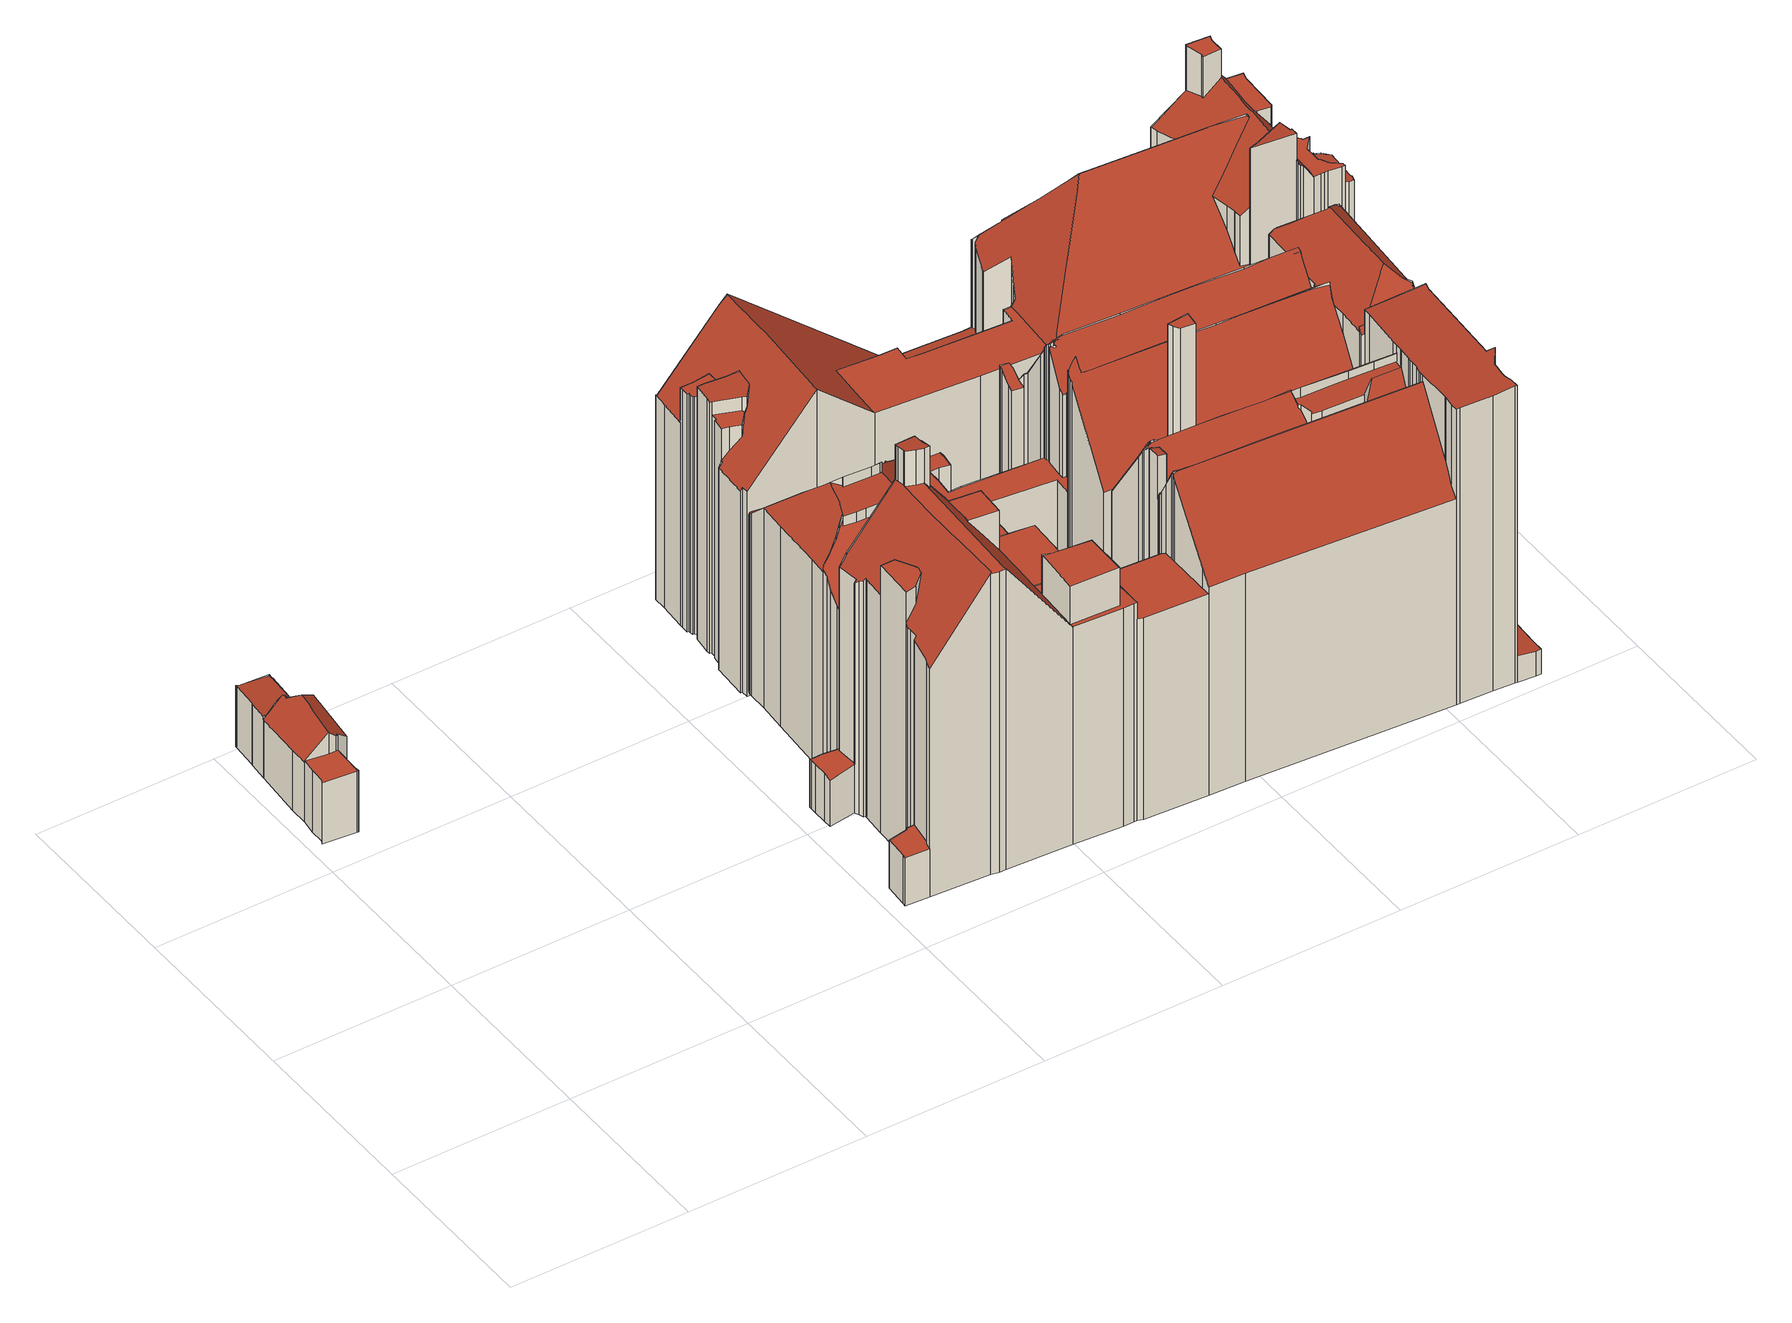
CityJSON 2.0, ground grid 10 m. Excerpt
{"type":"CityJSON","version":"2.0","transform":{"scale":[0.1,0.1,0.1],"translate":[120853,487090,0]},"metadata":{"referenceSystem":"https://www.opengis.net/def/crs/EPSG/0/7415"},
"CityObjects":{
"building1":{"type":"Building","attributes":{"dak_type":"slanted","data_area":13.04,"data_coverage":0.709,"geconstateerd":false,"gid":17598303,"h_dak_50p":4.89,"h_dak_70p":5.28,"h_dak_max":6.23,"h_dak_min":4.79,"h_maaiveld":1.21,"kas_warenhuis":false,"lod11_replace":false,"ondergronds_type":"above ground","oorspronkelijkbouwjaar":1005,"pw_actueel":"yes","pw_bron":"ahn3","reconstructie_methode":"tudelft3d-geoflow","reconstruction_skipped":false,"rmse_lod12":0.433,"rmse_lod13":0.503,"rmse_lod22":0.0488,"rn":1,"status":"Pand in gebruik","t_run":86.23,"val3dity_codes_lod12":"[]","val3dity_codes_lod13":"[]","val3dity_codes_lod22":"[]"},"children":["building1-1"]},
"building1-1":{"type":"BuildingPart","parents":["building1"],"geometry":[{"type":"Solid","lod":"2.2","boundaries":[[[[0,1,2,3,4,5,6,7,8,9,10,11,12,13,14,15,16,17,18,19,20,21,22,23,24,25,26]],[[27,0,26,28]],[[28,26,25,29]],[[30,31,29,32]],[[33,20,19,34]],[[35,21,20,33]],[[36,37,13,12,38]],[[39,40,41,42]],[[43,5,4,44]],[[42,41,6,5,43]],[[45,46,47,48]],[[49,17,16,46,45]],[[50,22,21,35]],[[51,10,9,52]],[[48,47,53]],[[36,54,55]],[[56,57,58]],[[32,29,25,24,59]],[[44,4,3,60]],[[60,3,2,61]],[[61,2,1,62]],[[38,12,11,63]],[[63,11,10,51]],[[55,54,40,39]],[[64,8,7,65]],[[52,9,8,64]],[[65,7,6,41]],[[66,67,53]],[[57,56,68,69]],[[69,68,70,67,66]],[[71,72,73,74]],[[74,73,70,68]],[[59,24,23,75]],[[75,23,22,50]],[[76,14,13,37]],[[77,15,14,76]],[[46,16,15,77]],[[31,30,78]],[[72,71,78]],[[62,1,0,27]],[[34,19,18,79]],[[79,18,17,49]],[[55,39,42,43,44,60,80,81,82]],[[51,52,64,65,41,40,54,36,38,63]],[[69,66,53,47,46,77,76,37,36,55,82,81,80,58,57]],[[74,68,56,58,80,60,61,62,27,28,29,31,78,71]],[[59,75,50,35,33,34,79,49,45,48,53,67,70,73,72,78,30,32]]]],"semantics":{"surfaces":[{"type":"GroundSurface"},{"type":"WallSurface","on_footprint_edge":true},{"type":"WallSurface","on_footprint_edge":false},{"type":"RoofSurface"}],"values":[[0,1,1,2,1,1,1,2,1,1,2,1,1,1,2,2,2,1,1,1,1,1,1,2,1,1,1,2,2,2,2,2,1,1,1,1,1,2,2,1,1,1,3,3,3,3,3]]}}]},
"building2":{"type":"Building","attributes":{"dak_type":"slanted","data_area":221.77,"data_coverage":0.866,"geconstateerd":false,"gid":17598307,"h_dak_50p":16.68,"h_dak_70p":17.75,"h_dak_max":21.34,"h_dak_min":2.52,"h_maaiveld":1.04,"kas_warenhuis":false,"lod11_replace":false,"ondergronds_type":"above ground","oorspronkelijkbouwjaar":1720,"pw_actueel":"yes","pw_bron":"ahn3","reconstructie_methode":"tudelft3d-geoflow","reconstruction_skipped":false,"rmse_lod12":3,"rmse_lod13":2.05,"rmse_lod22":0.386,"rn":1,"status":"Pand in gebruik","t_run":578.35,"val3dity_codes_lod12":"[]","val3dity_codes_lod13":"[]","val3dity_codes_lod22":"[]"},"children":["building2-1"]},
"building2-1":{"type":"BuildingPart","parents":["building2"],"geometry":[{"type":"Solid","lod":"2.2","boundaries":[[[[83,84,85,86,87,88,89,90,91,92,93,94,95,96,97,98,99,100,101,102,103,104,105,106,107,108,109,110,111,112,113,114,115,116,117,118,119,120,121,122,123,124,125,126,127,128,129,130,131,132,133,134,135,136,137,138,139,140,141,142,143,144,145,146,147,148,149,150,151,152,153,154,155,156,157,158,159,160,161,162,163,164,165]],[[166,135,134,167]],[[168,133,132,169,170]],[[171,97,96,172]],[[173,140,139,174]],[[175,176,177,178]],[[178,177,137,136,179]],[[167,134,133,168]],[[180,109,108,181]],[[182,183,184,185]],[[186,159,158,187]],[[188,189,190,191]],[[192,157,156,193]],[[194,110,109,180]],[[195,89,88,196]],[[197,198,107,106,199]],[[200,191,190,198,197]],[[201,202,203,204]],[[205,155,154,206]],[[207,208,189,188]],[[209,131,130,210]],[[193,156,155,205]],[[211,212,213,214]],[[212,165,164,215]],[[216,83,165,212,211]],[[217,85,84,218]],[[214,213,219,220]],[[221,187,158,157,192]],[[222,125,222,223]],[[224,102,101,225,226]],[[226,225,227,228]],[[229,103,102,224]],[[230,231,104,103,229]],[[232,233,234,235]],[[236,237,238,232]],[[222,125,124,239]],[[169,132,131,209]],[[170,169,240,241]],[[241,240,237,236]],[[242,243,244,245]],[[246,247,248,249]],[[250,128,127,251]],[[252,253,254,255]],[[256,257,258,259]],[[260,150,149,258]],[[261,120,119,262,263]],[[251,127,126,264]],[[265,266,267,268]],[[238,269,233,232]],[[270,271,269,238]],[[272,95,94,273]],[[228,227,266,265]],[[239,124,123,274]],[[275,276,277,278]],[[279,117,116,280]],[[281,282,247,246]],[[283,118,117,279]],[[235,234,284,285]],[[262,119,118,286]],[[287,288,289,290]],[[291,292,293,294]],[[286,118,283]],[[285,284,294,295]],[[244,243,296,297]],[[280,116,115,298,299]],[[298,115,114,300]],[[301,302,282,281]],[[303,304,305]],[[305,304,191,200]],[[306,307,308,309]],[[310,311,312,313]],[[314,315,316,317,318]],[[249,248,319,320]],[[321,322,323,324]],[[259,258,149,148,325]],[[326,144,143,327,328]],[[328,327,329,330]],[[245,244,331]],[[332,86,85,217]],[[332,322,321]],[[206,154,153,333]],[[297,296,257,256]],[[334,335,243,242]],[[336,337,338,339]],[[290,289,292,291]],[[295,294,293,302,301]],[[320,319,337,336]],[[339,338,202,201]],[[204,203,340,341]],[[342,160,159,186]],[[215,164,163,343]],[[318,317,288,287,344]],[[325,148,147,340]],[[345,142,141,346]],[[341,340,147,146,347]],[[330,329,348,349]],[[220,219,187,221]],[[350,161,160,342]],[[351,352,353,354]],[[327,143,142,345]],[[333,153,152,355]],[[356,357,87,86,332,321]],[[264,126,125,222]],[[278,277,121,120,261]],[[274,123,122,358]],[[263,262,359,276,275]],[[360,361,362,363]],[[363,362,364,365]],[[365,364,366,367]],[[368,369,357,356]],[[367,366,370,371]],[[185,184,361,360]],[[372,100,99,373]],[[373,99,98,374]],[[225,101,100,372,375]],[[375,372,376,377]],[[378,111,110,194]],[[255,254,92,91,379]],[[172,96,95,272]],[[273,94,93,380]],[[374,98,97,171]],[[381,105,104,231]],[[199,106,105,381]],[[309,308,231,230]],[[382,383,307,306]],[[384,385,386,387]],[[388,378,389,390]],[[391,113,112,392]],[[300,114,113,391]],[[299,298,335,334]],[[371,370,183,182]],[[393,394,392,395]],[[395,392,112,111,378,388]],[[377,376,253,252]],[[181,108,107,198]],[[390,389,396,397]],[[397,396,398,399]],[[400,401,394,393]],[[402,403,404,405]],[[403,151,150,260]],[[406,407,408,409]],[[349,348,410,411]],[[174,139,138,412]],[[346,141,140,173]],[[324,323,413]],[[268,267,385,384]],[[387,386,383,382]],[[414,415,208,207]],[[399,398,416,417]],[[347,146,145,418]],[[418,145,144,326]],[[419,420,421]],[[411,410,176,175]],[[412,138,137,177]],[[420,419,422,352,351]],[[423,162,161,350]],[[343,163,162,423]],[[218,84,83,216]],[[313,312,315,314]],[[424,425,426]],[[409,408,316,315]],[[344,287,427]],[[354,353,271,270]],[[380,93,92,254]],[[379,91,90,428]],[[196,88,87,357]],[[428,90,89,195]],[[429,430,369,368]],[[430,429,431]],[[432,129,128,250]],[[210,130,129,432]],[[223,222,425,424]],[[358,122,121,277]],[[276,359,407,406]],[[422,419,433]],[[434,435,433]],[[435,434,311,310]],[[417,416,415,414]],[[436,437,401,400]],[[405,404,437,436]],[[355,152,151,403,402]],[[179,136,135,166]],[[305,200,197,199,438,303]],[[408,407,359,262,286,283,279,280,299,334,242,245,331,439,440,441,442,337,319,248,247,282,302,293,292,289,288,317,316]],[[343,423,350,342,186,187,219,213,212,215]],[[263,275,278,261]],[[172,272,273,380,254,253,376,372,373,374,171]],[[371,182,185,360,363,365,367]],[[387,382,306,309,230,229,224,226,228,265,268,384]],[[415,416,398,396,389,378,194,180,181,198,190,189,208]],[[403,260,258,257,296,243,335,298,300,391,392,394,401,437,404]],[[174,412,177,176,410,348,329,327,345,346,173]],[[385,267,443,444,445,192,193,205,446,386]],[[447,421,420,351,354,270,238,237,240,169,209,210,432,250,251,264,222,223,424,426,448]],[[418,326,328,330,349,411,175,178,179,166,167,168,170,241,236,232,235,285,295,301,281,246,249,320,336,339,201,204,341,347]],[[314,318,344,427,449,284,234,233,269,271,353,352,422,433,435,310,313]],[[427,287,290,291,294,284,449]],[[434,433,419,421,447,448,426,425,222,239,274,358,277,276,406,409,315,312,311]],[[430,431,413,323,322,332,217,218,216,211,214,220,221,192,445,444,443,267,266,227,225,375,377,252,255,379,428,195,196,357,369]],[[431,429,368,356,321,324,413]],[[440,439,331,244,297,256,259,325,340,203,202,338,337,442,441]],[[303,438,199,381,231,308,307,383,386,446,205,206,183,370,450,451,207,188,191,304]],[[405,436,400,393,395,388,390,397,399,417,414,207,451,450,370,366,364,362,361,184,183,206,333,355,402]]]],"semantics":{"surfaces":[{"type":"GroundSurface"},{"type":"WallSurface","on_footprint_edge":true},{"type":"WallSurface","on_footprint_edge":false},{"type":"RoofSurface"}],"values":[[0,1,1,1,1,2,1,1,1,2,1,2,1,1,1,1,2,2,1,2,1,1,2,1,1,1,2,1,1,1,2,1,1,2,2,1,1,2,2,2,2,1,2,2,1,1,1,2,2,2,1,2,1,2,1,2,1,2,1,2,2,1,2,2,1,1,2,2,2,2,2,2,2,2,1,1,2,2,1,2,1,2,2,2,2,2,2,2,2,1,1,2,1,1,1,2,2,1,2,1,1,1,1,1,1,2,2,2,2,2,2,2,1,1,1,2,1,1,1,1,1,1,1,2,2,2,2,1,1,2,2,2,1,2,1,2,2,2,2,1,2,2,1,1,2,2,2,2,2,1,1,2,2,1,2,1,1,1,2,2,2,2,2,1,1,1,1,2,2,1,1,2,1,2,2,2,2,2,2,2,1,1,3,3,3,3,3,3,3,3,3,3,3,3,3,3,3,3,3,3,3,3,3]]}}]},
"building3":{"type":"Building","attributes":{"dak_type":"slanted","data_area":209.06,"data_coverage":0.858,"geconstateerd":false,"gid":17598294,"h_dak_50p":15.48,"h_dak_70p":17.22,"h_dak_max":21.88,"h_dak_min":6.78,"h_maaiveld":1.05,"kas_warenhuis":false,"lod11_replace":false,"ondergronds_type":"above ground","oorspronkelijkbouwjaar":1005,"pw_actueel":"yes","pw_bron":"ahn3","reconstructie_methode":"tudelft3d-geoflow","reconstruction_skipped":false,"rmse_lod12":2.86,"rmse_lod13":2.42,"rmse_lod22":0.543,"rn":1,"status":"Pand in gebruik","t_run":612.98,"val3dity_codes_lod12":"[]","val3dity_codes_lod13":"[]","val3dity_codes_lod22":"[]"},"children":["building3-1"]},
"building3-1":{"type":"BuildingPart","parents":["building3"],"geometry":[{"type":"Solid","lod":"2.2","boundaries":[[[[452,453,454,455,456,457,458,459,460,461,462,463,464,465,466,467,468,469,470,471,472,473,474,475,476,477,478,479,480,481,482,483,484,485,486,487,488,489,490,491,492,493,494,495,496,497,498,499,500,501,502,503,504,505,506,507,508,509,510,511,512,513,514,515,516,517,518,519,520,521,522,523,524,525,526]],[[527,490,489,528]],[[529,530,487,486,531]],[[532,517,533]],[[534,479,478,535]],[[535,478,477,536]],[[537,474,473,538]],[[539,467,466,540]],[[541,476,475,542]],[[542,475,474,537]],[[543,472,471,544]],[[545,493,492,546]],[[547,518,517,532]],[[548,513,512,549]],[[533,517,516,550]],[[551,552,553,554]],[[555,556,557,558]],[[559,520,519,560]],[[561,562,563,564]],[[565,469,468,566]],[[531,486,485,567]],[[568,569,570,571]],[[572,515,514,573]],[[574,508,507,575]],[[576,509,508,574]],[[577,578,579,580]],[[580,579,581,582]],[[583,584,585,586,587]],[[588,589,590,591]],[[592,593,594]],[[594,593,569,568]],[[595,546,492,491,596]],[[596,491,490,527]],[[597,598,599]],[[528,489,488,600]],[[530,529,599]],[[601,602,603,604]],[[604,603,605,606,607]],[[607,606,608]],[[609,610,611,612]],[[613,614,615,616]],[[536,477,476,541]],[[617,618,619,620]],[[621,622,589,588]],[[623,624,463,462,625]],[[626,627,628]],[[629,494,493,545]],[[630,525,524,631]],[[631,524,523,632]],[[633,482,481,634]],[[635,636,544,637]],[[638,457,456,639]],[[640,641,642,643]],[[638,644,645]],[[639,456,455,646]],[[647,648,649,650]],[[651,652,653,654]],[[654,653,618,617]],[[655,465,464,656]],[[657,461,460,658]],[[658,460,459,659]],[[645,644,641,640,660]],[[558,557,614,613]],[[661,662,556,555]],[[573,514,513,548]],[[567,485,484,663]],[[663,484,483,664,665]],[[666,667,602,601]],[[668,669,562,561]],[[632,523,522,670]],[[671,672,673,674]],[[674,673,675,676]],[[676,675,677,678]],[[679,680,672,671]],[[681,605,680,679]],[[682,683,667,666]],[[665,664,683,682]],[[600,488,487,530]],[[684,685,686]],[[552,502,501,687]],[[612,611,608]],[[688,689,690,691]],[[692,693,652,651]],[[591,590,693,692]],[[694,503,502,552,551]],[[549,512,511,695]],[[696,697,510,509,576]],[[698,699,700,701]],[[695,511,510,697]],[[701,702,703]],[[702,701,700,697,696]],[[704,705,706]],[[707,708,709,710,711]],[[711,710,712,713]],[[714,715,716]],[[713,712,716]],[[717,718,719,714]],[[720,721,722]],[[587,586,578,577]],[[586,585,723,724]],[[724,723,725]],[[726,727,728,729]],[[686,685,725]],[[730,731,684,686]],[[732,496,495,731,730]],[[637,544,471,470,733]],[[734,480,479,534]],[[634,481,480,734]],[[664,483,482,633]],[[735,736,737,738]],[[739,526,525,630,740]],[[740,630,727,726]],[[741,454,453,742]],[[582,581,610,609]],[[699,698,706]],[[743,458,457,638]],[[646,455,454,741]],[[650,649,744,745]],[[746,747,636,635]],[[745,744,747,746]],[[538,473,472,543]],[[733,470,469,565]],[[748,749,750,751]],[[752,499,498,753]],[[754,497,496,732]],[[753,498,497,754]],[[755,756,624,623]],[[756,755,757]],[[656,464,463,624]],[[540,466,465,655]],[[566,468,467,539]],[[758,759,760,761]],[[620,619,762]],[[691,690,648,647]],[[729,728,736,735]],[[659,459,458,743]],[[643,642,763]],[[738,737,689,688]],[[606,605,681]],[[554,764,748]],[[765,766,749,748]],[[751,750,766,765]],[[767,500,499,752]],[[764,554,553,768,769]],[[769,768,687,770]],[[770,687,501,500,767]],[[771,518,547]],[[622,621,757]],[[625,462,461,657]],[[772,773,774]],[[775,506,505,776]],[[773,504,503,694]],[[776,505,504,773,772]],[[616,615,662,661]],[[598,597,546,595]],[[550,516,515,572]],[[777,778,779,780]],[[781,782,783,669,668]],[[780,779,782,781]],[[678,677,783,782]],[[564,563,521,520,784]],[[670,522,521,563]],[[784,520,559]],[[560,519,518,771]],[[785,452,526,739]],[[742,453,452,785]],[[731,495,494,629]],[[721,720,584,583]],[[718,717,722]],[[719,715,714]],[[627,626,708,707]],[[705,704,709,708]],[[761,760,786]],[[571,570,759,758]],[[787,788,628]],[[575,507,506,775]],[[788,787,789]],[[581,579,578,586,724,725,685,684,731,629,545,546,597,599,529,531,567,663,665,682,666,601,604,607,608,611,610]],[[600,530,599,598,595,596,527,528]],[[759,570,569,593,592,790,791,591,692,651,654,617,620,792,760]],[[591,791,790,592,793,794,795,796,540,655,656,624,756,757,621,588]],[[690,689,737,736,728,727,630,631,632,670,563,562,669,783,677,675,673,672,680,605,603,602,667,683,664,633,634,734,534,535,536,541,542,537,538,543,544,636,747,744,649,648]],[[622,757,755,623,625,657,658,659,743,638,645,660,797,798,799,762,619,618,653,652,693,590,589]],[[571,758,761,786,800,801,802,803,635,637,733,565,566,539,540,796,795,794,793,592,594,568]],[[554,748,751,804,774,773,694,551]],[[766,750,749]],[[751,765,748,764,769,770,767,752,753,754,732,805,806,807]],[[687,768,553,552]],[[804,808,809,703,702,696,576,574,575,775,776,772,774]],[[616,661,555,558,613]],[[678,782,779,778,810,789,787,628,627,707,711,713,716,715,719,811,812,813,814,815]],[[771,547,532,533,550,572,573,548,549,695,697,700,699,706,705,708,626,628,788,789,810,778,777,780,781,668,561,564,784,559,560],[615,614,557,556,662]],[[741,742,785,739,740,726,729,735,738,688,816,817,818,763,642,641,644,638,639,646]],[[722,717,714,716,712,710,709,704,706,698,701,703,809,808,804,751,807,806,805,732,730,686,725,723,585,584,720]],[[763,818,817,816,688,691,647,650,745,746,635,803,802,801,800,786,760,792,620,762,799,798,797,660,640,643]],[[612,608,606,681,679,671,674,676,678,815,814,813,812,811,719,718,722,721,583,587,577,580,582,609]]]],"semantics":{"surfaces":[{"type":"GroundSurface"},{"type":"WallSurface","on_footprint_edge":true},{"type":"WallSurface","on_footprint_edge":false},{"type":"RoofSurface"}],"values":[[0,1,1,1,1,1,1,1,1,1,1,1,1,1,1,2,2,1,2,1,1,2,1,1,1,2,2,2,2,2,2,1,1,2,1,2,2,2,2,2,2,1,2,2,1,2,1,1,1,1,2,1,2,2,1,2,2,2,1,1,1,2,2,2,1,1,1,2,2,1,2,2,2,2,2,2,2,1,2,1,2,2,2,2,1,1,1,2,1,2,2,2,2,2,2,2,2,2,2,2,2,2,2,2,1,1,1,1,1,2,1,2,1,2,2,1,1,2,2,2,1,1,2,1,1,1,2,2,1,1,1,2,2,2,2,1,2,2,2,2,2,2,1,2,2,1,1,2,1,2,1,1,1,2,2,1,2,2,2,2,1,1,1,1,1,1,1,2,2,2,2,2,2,2,2,1,2,3,3,3,3,3,3,3,3,3,3,3,3,3,3,3,3,3,3,3]]}}]},
"building4":{"type":"Building","attributes":{"dak_type":"slanted","data_area":228.16,"data_coverage":0.952,"geconstateerd":false,"gid":17598501,"h_dak_50p":16.71,"h_dak_70p":18.46,"h_dak_max":22.78,"h_dak_min":2.44,"h_maaiveld":0.784,"kas_warenhuis":false,"lod11_replace":false,"ondergronds_type":"above ground","oorspronkelijkbouwjaar":1720,"pw_actueel":"yes","pw_bron":"ahn3","reconstructie_methode":"tudelft3d-geoflow","reconstruction_skipped":false,"rmse_lod12":3.47,"rmse_lod13":1.58,"rmse_lod22":0.345,"rn":1,"status":"Pand in gebruik","t_run":551.63,"val3dity_codes_lod12":"[104]","val3dity_codes_lod13":"[104]","val3dity_codes_lod22":"[303]"},"children":["building4-1"]},
"building4-1":{"type":"BuildingPart","parents":["building4"],"geometry":[{"type":"Solid","lod":"2.2","boundaries":[[[[819,820,821,822,823,824,825,826,827,828,829,830,831,832,833,834,835,836,837,838,839,840,841,842,843,844,845,846,847,848,849,850,851,852,853,854,855,856,857,858,859,860,861,862,863,864,865,866,867,868,869,870,871,872,873,874,875,876,877,878,879,880,881,882,883,884,885,886,887,888,889,890,891,892,893,894,895,896,897],[898,899,900,901,902,903,904,905,906,907,908,909,910,911,912,913]],[[914,864,863,915]],[[916,865,864,914]],[[917,918,919,920]],[[921,922,923,924]],[[925,873,872,926,927]],[[928,886,885,929]],[[930,883,931]],[[932,837,836,933]],[[934,898,913,935]],[[936,903,902,937]],[[938,869,868,939]],[[940,891,890,941]],[[942,935,913,912,943]],[[939,868,867,944]],[[945,870,869,938,946]],[[947,871,870,945]],[[948,862,861,949]],[[950,904,903,936]],[[951,859,858,952]],[[953,954,955,956]],[[957,892,891,940]],[[958,866,865,916]],[[915,863,862,948]],[[959,857,856,960]],[[961,860,859,951]],[[962,848,847,963]],[[964,850,849,965]],[[966,825,824,967]],[[968,819,897,969]],[[949,861,860,961]],[[970,971,972,973]],[[929,885,884,974]],[[975,976,823,977]],[[978,979,977,980]],[[944,867,866,958]],[[946,938,981,982]],[[982,981,983,984]],[[985,896,895,986]],[[987,821,820,988]],[[969,897,896,985]],[[989,990,991,992]],[[993,994,986,995]],[[996,894,893,997,998]],[[999,901,900,1000]],[[1001,999,1002,1003]],[[937,902,901,999,1001]],[[1004,905,904,950]],[[1005,906,905,1004]],[[1006,907,906,1005]],[[1007,874,873,925]],[[1008,875,874,1007]],[[1009,880,879,1010]],[[1011,1012,1013,1014]],[[1014,1013,1015,1016]],[[1017,851,850,964]],[[995,986,895,894,996,1018]],[[1016,1015,1019]],[[1020,1021,1022]],[[965,849,848,962]],[[963,847,846,1023]],[[1024,844,843,1025]],[[1026,1027,1028,1029]],[[1030,1031,1032,1033]],[[1034,1035,1027,1026]],[[926,872,871,947]],[[1036,877,876,1037]],[[956,955,1038,1039]],[[1040,1041,1042,1043]],[[1044,1045,1046,1047]],[[998,997,971,970]],[[1048,1049,1050]],[[1049,1048,1051,1052]],[[1053,1054,1055,1056]],[[1023,846,845,1057]],[[1057,845,844,1024]],[[1058,1059,831,830,1060]],[[1061,855,854,1062]],[[1059,1063,1041,1040]],[[1064,835,834,1065]],[[984,983,921]],[[1066,923,1067,1068,1069]],[[927,926,924,1066]],[[924,923,1066]],[[1070,829,828,1071,1072]],[[1073,1074,1075]],[[1060,830,829,1070]],[[1076,1077,1063,1059,1058]],[[1078,833,832,1079]],[[1080,1081,1077,1076]],[[1082,881,880,1009]],[[1083,882,881,1082]],[[1084,839,838,1085]],[[1085,838,837,932,1086]],[[933,836,835,1064]],[[1043,1042,1087,1088]],[[1089,1090,1081,1080]],[[1091,1088,1087,1090,1089]],[[1092,827,826,1093]],[[1062,854,853,1094]],[[960,856,855,1061]],[[1094,853,852,1095]],[[1033,1032,1035,1034]],[[1096,1097,1095,1098]],[[1099,1029,1028,1097,1096]],[[1100,1021,1020,1029,1099]],[[1045,1044,1101]],[[1047,1046,1037,1102]],[[1103,1104,1074,1073]],[[1105,1079,832,831,1059]],[[1106,1078,1079,1105]],[[1040,1041,1078,1106]],[[1107,1108,1041,1040]],[[1109,1110,1108,1107]],[[1072,1071,1104,1103]],[[1071,828,827,1092]],[[1111,1112,1113,1114]],[[1114,1113,1021,1100]],[[1098,1095,852,851,1017,1115]],[[1003,1002,1116]],[[1031,1030,1117]],[[1018,996,918,917]],[[997,893,892,957,1118]],[[1119,908,907,1006]],[[1120,910,909,1121]],[[974,884,883,930]],[[1010,879,878,1122]],[[1102,1037,876,875,1008]],[[1123,823,976,975]],[[967,824,823,1123]],[[980,1123,823,822,1124]],[[977,823,1123,980]],[[1124,822,821,987]],[[1125,1126,1088,1091]],[[1127,1053,1126,1125]],[[1025,843,842,1128,1129]],[[1129,1128,1054,1053,1127]],[[1130,840,839,1084]],[[1056,1055,841,840,1130]],[[1128,842,841,1055]],[[1052,1051,931,1131]],[[1131,931,883,882,1083]],[[1132,888,887,1133]],[[1121,909,908,1119]],[[1134,1135,954,953]],[[1136,1137,1135,1134]],[[1118,957,1137,1136]],[[1039,1038,911,910,1120]],[[1138,979,978]],[[1093,826,825,966]],[[1122,878,877,1036]],[[1133,887,886,928]],[[943,912,911,1038]],[[1086,932,1110,1109]],[[973,972,1139]],[[1115,1017,1112,1111]],[[1069,1068,1140]],[[988,820,819,968]],[[1068,1067,922,921]],[[920,919,990,989]],[[992,991,994,993]],[[1141,899,898,934]],[[1000,900,899,1141]],[[935,942,1142]],[[1143,889,888,1132]],[[941,890,889,1143]],[[952,858,857,959]],[[1144,1145,1146]],[[1145,1144,1012,1011]],[[1065,834,833,1078]],[[984,921,924,926,947,945,946,982]],[[1077,1081,1090,1087,1042,1041,1063]],[[922,1067,923]],[[1040,1106,1105,1059]],[[1098,1115,1111,1114,1100,1099,1096]],[[1003,1116,1147,949,961,951,1148,1149,1005,1004,950,936,937,1001]],[[1125,1091,1089,1080,1076,1058,1060,1070,1072,1103,1073,1075,1150,1151,1152,1153,1154,1155,1156,1157,963,1023,1057,1024,1025,1129,1127]],[[1056,1130,1084,1085,1086,1109,1107,1040,1043,1088,1126,1053]],[[1128,1055,1054]],[[1131,1083,1082,1009,1010,1122,1036,1037,1046,1158,1050,1049,1052]],[[1120,1121,1119,1006,1005,1149,1148,951,952,1159,1160,1161,1162,1163,1164,1165,1134,953,956,1039]],[[1012,1144,1146,1166,1117,1030,1033,1034,1026,1029,1020,1022,1167,1168,1169,1170,1171,1172,1173,1174,1175,991,990,919,918,996,998,970,973,1139,1176,1019,1015,1013]],[[1110,932,933,1064,1065,1078,1079,1078,1041,1108]],[[1162,1161,1177,1178,1011,1014,1016,1019,1176,1139,972,971,997,1118,1136,1134,1165,1164,1163]],[[1069,1140,1101,1044,1047,1102,1008,1007,925,927,1066]],[[1133,928,929,974,930,931,1051,1048,1050,1158,1046,1045,1101,1140,1068,921,983,981,938,939,944,958,916,914,915,948,1179,1180,1181,1132]],[[993,995,1018,917,920,989,992]],[[969,985,986,994,991,1175,1174,1173,1172,1171,1170,1169,1168,1167,1022,1021,1113,1112,1017,964,965,962,963,1157,1156,1155,1154,1153,1152,1151,1150,1075,1074,1104,1071,1092,1093,966,967,1123,975,977,979,1138,1182,1183,1184,1185,1186,968]],[[1142,942,943,1038,955,954,1135,1137,957,940,941,1143,1187]],[[935,1142,1187,1143,1132,1181,1180,1179,948,949,1147,1116,1002,999,1000,1141,934]],[[1160,1159,952,959,960,1061,1062,1094,1095,1097,1028,1027,1035,1032,1031,1117,1166,1146,1145,1011,1178,1177,1161]],[[978,980,1124,987,988,968,1186,1185,1184,1183,1182,1138]]]],"semantics":{"surfaces":[{"type":"GroundSurface"},{"type":"WallSurface","on_footprint_edge":true},{"type":"WallSurface","on_footprint_edge":false},{"type":"RoofSurface"}],"values":[[0,1,1,2,2,1,1,1,1,1,1,1,1,1,1,1,1,1,1,1,2,1,1,1,1,1,1,1,1,1,1,2,1,1,2,1,2,2,1,1,1,2,2,1,1,2,1,1,1,1,1,1,1,2,2,1,1,2,2,1,1,1,2,2,2,1,1,2,2,2,2,2,2,2,1,1,1,1,2,1,2,2,2,2,1,2,1,2,1,2,1,1,1,1,1,2,2,2,1,1,1,1,2,2,2,2,2,2,2,1,2,2,2,2,2,1,2,2,1,2,2,2,1,1,1,1,1,1,1,1,1,1,1,2,2,1,2,1,1,1,2,1,1,1,2,2,2,1,2,1,1,1,1,2,2,2,2,1,2,2,2,1,1,2,1,1,1,2,2,1,3,3,3,3,3,3,3,3,3,3,3,3,3,3,3,3,3,3,3,3,3,3]]}}]}
},
"vertices":[
[31,275,12],[33,273,12],[36,271,12],[36,270,12],[34,239,12],[25,234,12],[25,233,12],[24,217,12],[24,214,12],[23,214,12],[5,216,12],[6,218,12],[6,226,12],[7,234,12],[7,244,12],[9,271,12],[9,272,12],[10,282,12],[10,283,12],[11,297,12],[11,298,12],[13,298,12],[29,297,12],[29,295,12],[29,294,12],[28,279,12],[28,277,12],[31,275,48],[28,277,47],[28,279,46],[26,278,48],[26,278,47],[28,279,48],[11,298,49],[11,297,49],[13,298,48],[7,234,49],[7,234,48],[6,226,49],[24,233,57],[24,233,48],[25,233,48],[25,233,57],[25,234,57],[34,239,48],[9,272,49],[9,272,47],[10,272,48],[10,272,49],[10,282,49],[29,297,48],[5,216,49],[23,214,49],[11,272,49],[20,233,48],[20,233,61],[20,270,56],[20,270,58],[20,268,58],[29,294,48],[36,270,51],[36,271,50],[33,273,49],[6,218,49],[24,214,49],[24,217,49],[17,272,55],[17,272,49],[20,272,54],[20,272,57],[20,272,48],[22,277,49],[22,277,48],[21,272,48],[21,272,54],[29,295,48],[7,244,48],[9,271,47],[24,277,48],[10,283,49],[24,262,62],[23,254,62],[22,249,62],
[226,47,10],[226,52,10],[226,54,10],[227,57,10],[228,80,10],[229,93,10],[229,94,10],[228,94,10],[227,97,10],[226,99,10],[211,97,10],[211,102,10],[211,109,10],[211,113,10],[211,114,10],[218,114,10],[226,113,10],[231,113,10],[257,111,10],[262,111,10],[267,111,10],[268,111,10],[284,110,10],[286,110,10],[303,108,10],[305,108,10],[310,108,10],[332,106,10],[329,57,10],[333,57,10],[338,57,10],[369,55,10],[371,54,10],[371,58,10],[371,59,10],[371,60,10],[371,61,10],[371,68,10],[376,67,10],[376,71,10],[375,72,10],[370,72,10],[375,73,10],[375,74,10],[375,76,10],[375,83,10],[374,104,10],[384,103,10],[495,96,10],[510,95,10],[541,93,10],[543,93,10],[542,89,10],[539,36,10],[544,36,10],[548,35,10],[551,35,10],[550,12,10],[550,6,10],[547,6,10],[537,7,10],[536,7,10],[524,8,10],[506,9,10],[504,9,10],[391,17,10],[371,18,10],[336,20,10],[333,21,10],[331,21,10],[325,21,10],[298,23,10],[262,25,10],[258,25,10],[254,26,10],[221,28,10],[208,29,10],[208,31,10],[209,44,10],[220,46,10],[221,47,10],[224,47,10],[225,47,10],[542,89,190],[543,93,190],[541,93,190],[510,95,133],[510,95,188],[211,114,39],[211,113,39],[550,12,25],[551,35,25],[537,26,190],[537,26,26],[544,36,26],[544,36,190],[539,36,190],[310,108,132],[305,108,132],[298,25,165],[298,25,142],[325,24,142],[325,24,165],[208,29,39],[221,28,39],[301,75,141],[301,75,132],[302,91,132],[302,91,140],[254,26,192],[258,25,192],[332,106,131],[229,94,154],[229,93,154],[303,108,164],[303,108,132],[286,110,164],[302,91,164],[505,19,189],[505,19,150],[504,13,141],[504,13,189],[262,25,192],[298,23,142],[300,59,141],[300,59,132],[495,96,133],[384,103,134],[225,47,151],[225,47,39],[223,34,39],[223,34,149],[224,47,39],[226,47,153],[226,54,153],[226,52,153],[222,32,39],[222,32,149],[221,28,148],[375,73,184],[375,73,185],[262,111,211],[257,111,190],[257,111,211],[257,109,190],[257,109,211],[267,111,211],[268,111,211],[268,111,189],[508,65,188],[508,65,177],[508,62,177],[508,62,188],[508,68,188],[508,68,178],[508,65,183],[370,72,182],[510,91,140],[510,91,188],[371,48,185],[371,48,132],[371,48,184],[371,48,186],[507,47,188],[507,47,170],[506,43,178],[506,43,188],[375,83,169],[375,76,181],[227,99,151],[227,99,39],[226,99,39],[226,99,149],[371,23,144],[371,23,132],[371,18,132],[371,18,136],[336,20,132],[371,68,186],[371,61,160],[371,61,186],[375,74,184],[257,104,212],[257,104,191],[257,103,191],[257,103,212],[508,65,178],[496,66,183],[496,66,178],[211,109,39],[211,102,39],[375,72,182],[376,61,185],[376,61,163],[376,67,174],[376,67,185],[371,59,165],[371,58,166],[507,50,188],[507,50,164],[371,60,163],[508,61,177],[508,61,188],[371,60,162],[483,55,164],[483,55,158],[500,54,157],[500,54,164],[502,54,164],[502,54,157],[507,54,157],[507,54,164],[507,54,188],[371,47,132],[371,47,182],[371,54,132],[371,54,173],[369,55,132],[507,52,188],[507,52,161],[286,96,164],[286,93,163],[286,93,164],[268,105,212],[268,105,188],[268,108,189],[268,108,211],[453,63,178],[453,63,175],[455,57,165],[455,57,177],[455,57,176],[455,57,164],[455,57,158],[460,56,158],[460,56,176],[506,42,179],[506,42,188],[227,57,172],[227,57,154],[233,58,161],[233,58,172],[391,17,136],[536,7,190],[537,7,26],[537,7,190],[537,12,26],[537,12,190],[375,48,185],[227,57,153],[325,21,142],[371,49,184],[371,49,132],[506,40,188],[506,40,184],[505,20,151],[505,20,189],[504,9,135],[504,9,189],[208,31,39],[221,47,39],[483,55,176],[547,6,25],[550,6,25],[506,9,189],[536,16,26],[536,16,190],[209,44,39],[456,68,184],[456,68,178],[482,67,178],[482,67,183],[331,21,142],[228,80,172],[228,80,154],[376,71,180],[376,61,160],[326,48,164],[326,48,142],[326,49,142],[326,49,164],[307,51,141],[307,51,164],[306,51,141],[306,51,164],[231,80,172],[231,80,158],[300,52,141],[300,52,165],[231,113,39],[226,113,39],[218,114,39],[231,113,156],[226,112,39],[226,112,150],[329,57,132],[227,97,151],[211,97,38],[284,110,167],[269,100,212],[269,100,187],[262,101,212],[262,101,191],[266,100,191],[266,100,212],[329,57,141],[326,57,132],[326,57,141],[338,57,132],[333,57,132],[333,48,142],[333,48,132],[333,57,141],[323,57,132],[323,57,141],[307,58,132],[307,58,141],[333,34,142],[333,34,132],[333,21,142],[333,21,132],[333,24,132],[333,24,142],[381,61,163],[381,61,160],[448,57,158],[448,57,163],[536,18,26],[536,18,190],[548,35,25],[241,65,172],[301,59,141],[301,59,132],[302,59,132],[302,59,141],[524,8,189],[451,68,183],[451,68,184],[451,69,184],[451,68,179],[220,46,39],[377,73,185],[377,73,184],[379,73,184],[492,62,177],[228,94,153],[236,80,172],[236,80,164],[242,69,172],[374,104,134],[452,65,178],[452,64,176],[452,64,178],[333,27,142],[333,27,132],[286,106,164],[384,47,185],[419,45,185],[491,41,184],[503,40,184],[256,80,191],[255,28,192],[255,27,192],[262,27,192],[436,69,184],[414,71,184],[495,62,177],[300,54,141],[300,56,141],
[328,141,11],[327,121,11],[326,111,11],[326,107,11],[309,108,11],[305,108,11],[303,108,11],[228,113,11],[228,117,11],[228,122,11],[229,127,11],[229,130,11],[230,141,11],[232,170,11],[233,186,11],[233,196,11],[233,198,11],[234,200,11],[310,195,11],[313,195,11],[317,195,11],[336,194,11],[337,194,11],[337,190,11],[336,183,11],[330,184,11],[325,184,11],[325,177,11],[324,167,11],[326,167,11],[331,167,11],[376,164,11],[377,164,11],[377,169,11],[378,181,11],[376,181,11],[369,181,11],[369,184,11],[369,189,11],[369,191,11],[374,191,11],[451,186,11],[453,186,11],[514,182,11],[517,182,11],[537,180,11],[546,180,11],[548,180,11],[547,179,11],[547,172,11],[547,171,11],[543,103,11],[542,103,11],[542,101,11],[543,100,11],[543,95,11],[543,93,11],[542,93,11],[508,95,11],[505,95,11],[419,101,11],[411,101,11],[408,101,11],[395,102,11],[376,104,11],[369,104,11],[371,133,11],[371,135,11],[371,136,11],[371,137,11],[372,147,11],[336,150,11],[331,150,11],[329,150,11],[328,145,11],[369,189,151],[369,184,146],[376,181,151],[376,181,143],[378,181,151],[369,104,136],[369,104,135],[325,177,113],[325,184,113],[330,184,113],[337,194,113],[336,194,113],[233,196,123],[233,186,132],[336,183,113],[337,190,113],[317,195,113],[313,195,113],[451,186,134],[374,191,135],[371,133,180],[411,101,134],[419,101,134],[376,104,135],[547,171,182],[547,171,111],[545,169,111],[545,169,184],[409,105,217],[409,105,141],[411,102,135],[411,102,217],[371,136,185],[371,135,183],[372,137,186],[372,137,112],[371,137,112],[371,137,186],[234,200,118],[233,198,121],[377,169,170],[257,155,161],[257,155,155],[272,154,155],[272,154,161],[395,102,135],[408,101,134],[543,93,173],[543,95,175],[542,93,173],[482,155,185],[482,155,181],[454,157,181],[454,157,185],[436,158,182],[436,158,185],[512,152,183],[512,152,172],[512,154,172],[512,154,181],[512,154,184],[245,140,149],[245,140,146],[248,142,148],[248,142,152],[253,160,156],[257,156,155],[257,156,160],[374,191,152],[369,191,153],[375,189,138],[375,189,150],[375,184,146],[369,181,144],[378,162,182],[378,162,112],[379,161,112],[379,161,184],[379,160,112],[379,160,183],[379,160,184],[380,161,184],[415,159,185],[415,159,182],[384,161,182],[384,161,185],[419,101,217],[419,101,135],[420,109,147],[420,109,217],[273,138,152],[273,138,146],[280,138,146],[280,138,151],[241,137,145],[241,137,143],[229,130,135],[229,130,133],[229,127,133],[502,127,182],[502,127,183],[464,129,183],[453,186,134],[329,150,113],[331,150,113],[336,150,113],[331,167,113],[326,167,113],[312,190,123],[312,190,113],[313,195,118],[305,108,119],[309,108,119],[306,112,122],[306,112,119],[308,117,119],[308,117,121],[306,111,119],[306,111,122],[326,107,118],[308,155,124],[308,155,113],[309,164,113],[309,164,123],[254,139,152],[254,139,146],[259,139,146],[259,139,152],[232,170,132],[230,141,133],[228,122,128],[228,117,123],[228,113,120],[306,112,123],[408,108,217],[408,108,145],[377,164,179],[376,164,112],[376,164,179],[377,162,182],[377,162,112],[374,138,188],[374,138,112],[372,147,112],[376,160,182],[376,160,112],[375,150,112],[375,150,165],[375,147,112],[375,147,162],[377,147,112],[377,147,162],[379,159,182],[379,159,112],[379,160,182],[376,162,182],[376,162,112],[514,181,135],[514,181,136],[514,181,172],[547,172,111],[313,153,118],[313,153,113],[312,153,113],[312,153,120],[247,140,152],[247,140,146],[543,103,181],[505,95,132],[508,95,173],[508,95,132],[510,113,173],[510,113,161],[509,98,137],[509,98,173],[509,98,176],[512,98,176],[510,123,172],[510,123,177],[510,121,173],[511,126,183],[511,126,181],[511,126,172],[511,127,172],[511,127,182],[511,128,172],[511,128,180],[511,139,172],[511,139,162],[511,133,172],[512,140,172],[512,140,162],[511,139,161],[512,151,172],[512,151,180],[512,146,172],[513,155,172],[513,155,179],[513,159,172],[326,150,118],[326,150,113],[326,155,113],[326,155,118],[514,182,172],[514,182,134],[517,182,174],[310,195,118],[324,167,113],[324,155,118],[324,155,113],[319,154,113],[319,154,118],[328,145,118],[329,150,118],[326,111,118],[327,121,118],[303,108,119],[309,165,113],[309,165,123],[309,166,123],[309,166,113],[542,168,187],[542,168,111],[535,162,108],[535,162,193],[548,180,174],[546,180,174],[537,180,174],[230,131,136],[230,131,134],[236,134,140],[277,154,161],[277,154,155],[278,154,155],[278,154,161],[285,138,146],[311,127,119],[545,169,185],[535,163,192],[535,163,108],[547,179,175],[545,170,111],[545,170,184],[547,172,182],[371,133,181],[542,103,185],[542,103,183],[538,106,187],[543,100,181],[542,101,182],[377,135,184],[377,135,183],[377,136,182],[377,136,185],[377,139,190],[377,139,176],[377,139,112],[371,136,186],[328,141,118],[281,162,153],[450,130,182],[450,130,183],[420,132,183],[252,156,155],[250,148,154],[279,145,153],[251,163,153],[245,170,147],[245,171,146],[233,185,133],[304,115,125],[299,121,131],[289,133,142],[285,166,148],[290,170,144],[293,173,142],[296,176,138],[532,112,194],[517,181,175],[518,181,175],[534,162,192],[529,110,192],[529,110,191],[382,134,183],[500,140,161],[469,142,161],[437,144,161],[392,146,162],[380,147,162],[313,146,118],[312,143,118],[312,140,118],
[544,263,8],[553,262,8],[552,258,8],[551,235,8],[550,234,8],[551,234,8],[550,215,8],[549,210,8],[549,208,8],[549,207,8],[549,206,8],[551,206,8],[553,206,8],[554,206,8],[555,206,8],[558,206,8],[562,206,8],[562,204,8],[562,201,8],[561,184,8],[561,182,8],[560,179,8],[557,179,8],[555,179,8],[553,179,8],[546,180,8],[544,180,8],[542,180,8],[538,180,8],[533,181,8],[531,181,8],[530,181,8],[529,181,8],[504,183,8],[500,183,8],[498,183,8],[483,184,8],[478,184,8],[463,185,8],[400,189,8],[397,190,8],[359,192,8],[302,196,8],[271,198,8],[233,200,8],[233,204,8],[232,204,8],[233,224,8],[234,224,8],[235,224,8],[235,225,8],[236,232,8],[237,232,8],[237,236,8],[236,236,8],[236,238,8],[237,248,8],[241,248,8],[238,252,8],[237,252,8],[237,254,8],[237,255,8],[236,255,8],[236,259,8],[236,261,8],[237,276,8],[237,283,8],[238,283,8],[271,281,8],[275,280,8],[361,275,8],[365,274,8],[402,272,8],[407,272,8],[503,265,8],[522,264,8],[535,263,8],[539,263,8],[540,263,8],[359,255,8],[358,255,8],[340,257,8],[338,231,8],[337,222,8],[347,221,8],[394,218,8],[395,227,8],[399,227,8],[402,227,8],[404,232,8],[410,243,8],[402,254,8],[402,255,8],[401,255,8],[360,258,8],[233,204,132],[233,200,132],[232,204,130],[522,263,227],[522,263,200],[524,254,202],[524,254,227],[251,229,152],[251,229,43],[251,231,43],[251,231,152],[236,236,160],[237,236,152],[237,236,160],[238,283,132],[237,283,132],[236,261,131],[236,261,132],[562,201,25],[562,204,25],[359,255,104],[360,258,103],[347,221,150],[337,222,150],[235,225,133],[235,224,133],[402,272,103],[365,274,103],[360,258,104],[401,255,104],[234,224,132],[236,232,152],[235,225,152],[237,232,152],[271,198,178],[302,196,151],[394,218,150],[397,190,150],[400,189,155],[407,269,156],[407,269,103],[405,265,103],[405,265,155],[407,272,103],[233,224,130],[463,185,154],[478,184,154],[359,192,150],[533,181,205],[538,180,197],[530,181,209],[531,181,207],[550,215,184],[551,234,184],[544,263,197],[540,263,202],[504,261,185],[504,261,161],[506,247,180],[506,247,188],[237,276,131],[549,232,186],[549,232,8],[550,234,186],[543,235,197],[543,235,196],[550,234,197],[239,224,138],[239,224,152],[245,222,145],[245,222,152],[539,263,203],[535,263,210],[552,258,197],[553,262,197],[524,252,227],[524,252,202],[534,252,210],[534,252,227],[534,260,227],[534,260,210],[535,263,227],[522,264,199],[503,265,156],[503,265,185],[338,231,121],[340,257,121],[338,231,150],[329,231,128],[329,231,150],[395,227,150],[399,227,150],[402,227,153],[236,238,161],[237,248,161],[237,255,152],[237,254,152],[508,225,210],[508,225,191],[510,226,193],[510,226,208],[511,227,193],[511,227,207],[529,181,211],[522,264,227],[518,233,198],[527,192,208],[527,192,214],[530,193,210],[542,180,197],[546,180,197],[553,179,197],[500,185,187],[500,185,157],[508,184,156],[508,184,193],[500,196,186],[500,196,171],[500,190,163],[500,190,187],[500,189,187],[500,189,162],[238,252,152],[241,248,152],[402,255,104],[402,255,151],[555,205,186],[555,205,26],[549,193,26],[549,193,186],[255,247,161],[255,247,155],[252,247,152],[252,247,161],[253,262,151],[253,262,152],[253,259,152],[243,261,140],[243,261,152],[555,181,186],[555,181,26],[557,179,25],[557,179,186],[544,180,197],[553,206,197],[553,206,186],[551,206,197],[483,184,154],[498,183,153],[553,206,26],[562,206,25],[558,206,25],[251,231,160],[253,230,43],[253,230,154],[253,230,160],[549,206,197],[549,207,184],[549,207,197],[547,209,197],[547,209,187],[540,210,197],[547,199,197],[547,199,26],[555,206,26],[554,206,26],[547,191,197],[547,191,26],[236,255,152],[236,259,152],[561,182,186],[561,184,185],[562,201,185],[548,189,26],[548,189,186],[547,190,197],[547,190,26],[548,189,197],[549,208,184],[549,210,184],[500,183,153],[504,183,153],[507,184,228],[507,184,155],[504,183,228],[508,184,228],[527,192,227],[260,247,161],[241,248,161],[548,208,197],[548,208,186],[554,206,186],[555,206,186],[556,205,186],[556,205,26],[558,204,186],[558,204,25],[529,185,227],[529,185,211],[528,185,212],[528,185,227],[529,181,227],[305,233,150],[499,207,185],[407,272,156],[404,232,157],[402,254,151],[410,243,164],[237,252,152],[550,234,185],[551,235,197],[550,185,197],[550,185,186],[555,181,197],[555,179,26],[555,179,197],[560,179,186],[236,261,152],[275,280,178],[271,281,172],[409,269,160],[409,269,103],[407,271,157],[407,271,103],[542,236,197],[508,240,190],[259,237,160],[358,255,104],[359,258,104],[361,275,103],[529,223,208],[529,223,210],[530,222,208],[302,198,151],[397,191,150],[399,221,150],[540,209,197],[540,199,197],[540,197,197],[539,196,197],[539,193,197],[539,188,197],[539,186,197],[539,185,197],[253,256,152],[401,191,157],[435,225,205],[439,229,211],[435,234,204],[427,245,190],[416,260,172],[416,260,171],[504,209,189],[530,197,210],[530,200,210],[531,210,210],[531,211,210],[532,223,210],[532,224,210],[532,225,210],[532,228,210],[533,236,210],[513,236,194],[451,228,211],[506,225,210],[271,200,178],[274,246,178],[274,253,178],[542,244,197],[543,253,197],[543,254,197],[544,261,197],[544,262,197],[361,273,103]
]}
